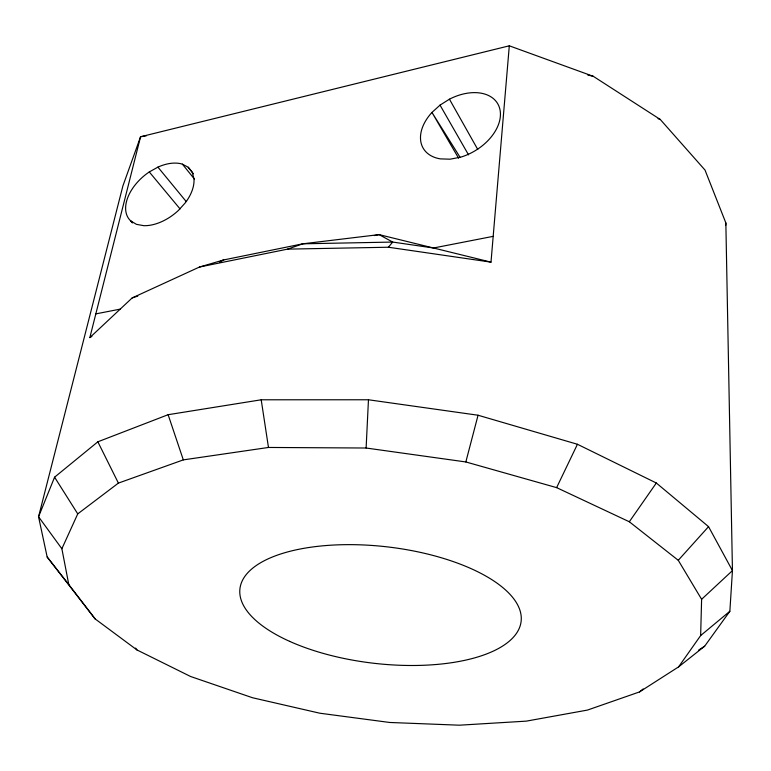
<?xml version="1.0" encoding="UTF-8"?>
<svg xmlns="http://www.w3.org/2000/svg" width="771" height="771" viewBox="0 0 771 771"><rect width="100%" height="100%" fill="white"/><g stroke="black" fill="none" stroke-linecap="round" stroke-linejoin="round"><path stroke-width="1.16" d="M678.576 666.896L700.646 635.574L701.61 599.298L678.268 560.305L629.319 521.765L556.623 487.629L465.838 461.954L366.119 448.018L268.472 447.459L183.315 459.882L118.397 483.099L77.746 513.881L61.873 548.74L68.792 584.563L95.103 618.891L136.949 649.934L190.572 676.485L252.551 697.755L319.83 713.214L389.663 722.466L459.391 725.193L526.304 721.136L587.454 710.081L639.477 691.944L678.576 666.896L704.655 646.204L729.858 611.268L732.45 570.607L725.848 222.915L705.022 170.073L660.265 119.466L593.313 76.329L509.303 45.807L140.563 136.766L122.907 185.888L38.55 516.763L47.166 557.009L95.103 618.891M725.762 225.267L725.848 222.915M366.119 448.018L368.461 399.773L261.205 399.792L168.126 414.702L97.85 441.802L54.587 477.182L38.55 516.763L61.873 548.74M146.413 135.773L140.563 136.766L89.841 337.602L132.169 297.924L199.477 267.026L287.573 249.129L388.382 247.231L491.002 262.14L509.303 45.807M465.838 461.954L478.059 415.232L577.44 444.269L656.323 483.003L708.549 526.641L732.45 570.607L701.61 599.298M556.623 487.629L577.44 444.269M629.319 521.765L656.323 483.003M388.382 247.231L392.68 242.065L433.504 247.992L493.18 236.35M678.268 560.305L708.549 526.641M440.029 105.126L431.962 112.431A43.398 28.778 -31.3 0 0 440.347 158.874L450.081 159.192L460.576 157.188A43.398 28.778 -31.3 0 0 500.042 109.964A43.398 28.778 -31.3 0 0 449.435 99.189L440.029 105.126L468.546 154.875M700.646 635.574L729.858 611.268M639.477 691.944L643.149 688.956M698.642 650.088L704.655 646.204M89.841 337.602L91.865 336.368M188.249 167.268L192.201 172.232L193.955 178.747A39.466 24.335 -39.3 0 1 185.339 202.773L178.448 210.406A39.466 24.335 -39.3 0 1 143.801 225.681L136.477 224.351L130.781 220.969L132.371 222.771L130.781 220.969A39.466 24.335 -39.3 0 1 149.285 171.943L157.92 167.124A39.466 24.335 -39.3 0 1 182.39 164.156L188.249 167.268L193.473 173.812M219.436 261.899L223.763 259.923L302.82 243.809L379.091 234.615L491.002 262.14M219.388 261.918L223.763 259.923L199.477 267.026M287.573 249.129L302.82 243.809L392.68 242.065L379.091 234.615L374.378 235.569M132.169 297.924L137.807 296.064M95.826 313.884L120.237 309.123M368.461 399.773L478.059 415.232M587.724 74.999L593.313 76.329M658.048 118.657L660.265 119.466M149.285 171.943L180.038 208.912M157.92 167.124L186.129 201.453M182.39 164.156L194.417 179.036M47.166 557.009L68.792 584.563M135.6 648.064L136.949 649.934M54.587 477.182L77.746 513.881M460.065 157.284L431.962 112.431L458.62 158.209M449.435 99.189L477.76 149.468M97.85 441.802L118.397 483.099M168.126 414.702L183.315 459.882M261.205 399.792L268.472 447.459M289.617 641.347A141.536 58.586 6.6 0 0 519.047 628.779A141.536 58.586 6.6 0 0 332.908 545.078A141.536 58.586 6.6 0 0 289.617 641.347"/></g></svg>
